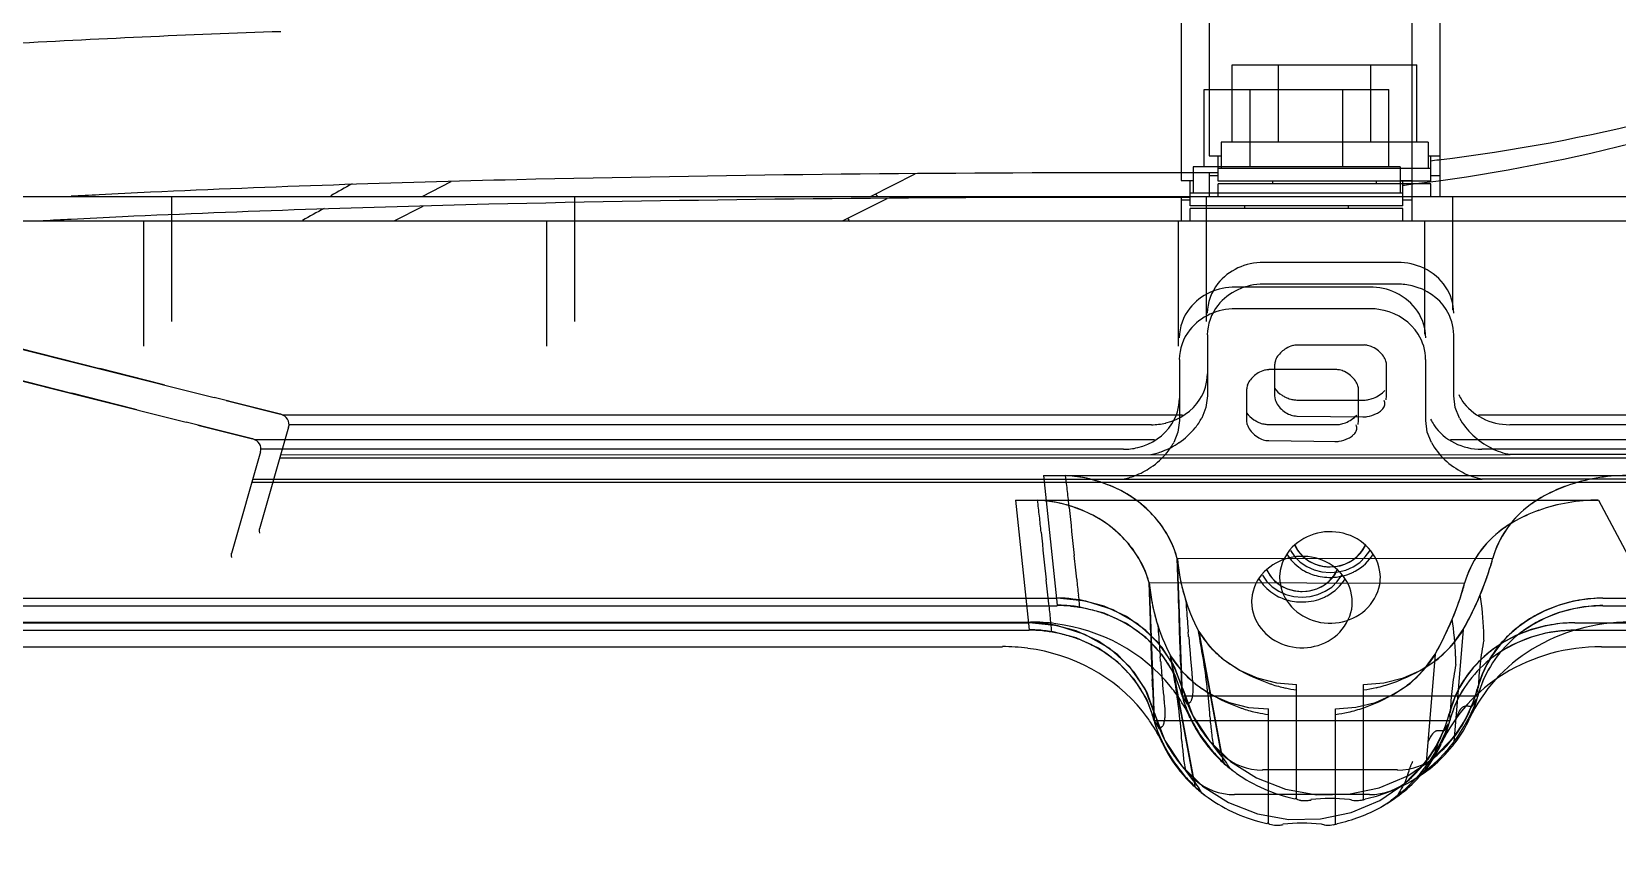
# Model space of a CAD drawing. Header units: inches. Extents: x 4821 to 127877, y 58012 to 433683.
# Drawn here: x 82774.5 to 82966.8, y 384056.3 to 384156.7 of the extents above; entities that cross this region are included whole.
import ezdxf

# ---------------------------------------------------------------- set-up
doc = ezdxf.new("R2010")
doc.units = ezdxf.units.IN
doc.header["$MEASUREMENT"] = 0
for name, color, linetype in [('A-FURN-FIXD', 10, 'Continuous'), ('A-WALL', 53, 'Continuous'), ('Cloums$0$A-COL-HAT', 8, 'Continuous'), ('EMG - ELEC - ID', 26, 'Continuous'), ('NECB-COLUM', 50, 'Continuous')]:
    doc.layers.add(name, color=color, linetype=linetype)

# ---------------------------------------------------------------- blocks, each defined once
blk = doc.blocks.new('COL BASEMT')
at = {"layer": 'Cloums$0$A-COL-HAT'}
h = blk.add_hatch(dxfattribs=at)
h.set_pattern_fill('ANSI31', color=256, scale=500)
h.set_pattern_definition([(45, (1452118.876, 42013.15), (-44.194174, 44.194174), [])])
h.paths.add_polyline_path([(1693546.85, 345625.99), (1693946.85, 345625.99), (1693950.94, 348875.93), (1693546.85, 348875.93)])
h.paths.add_polyline_path([(1688721.85, 335900.88), (1689121.55, 335900.88), (1689121.85, 337327.04), (1693949.19, 337326.96), (1693946.85, 345125.99), (1693546.85, 345125.99), (1693546.85, 337726.97), (1688721.85, 337727.04)])
h.paths.add_polyline_path([(1641271.85, 335200.88), (1640873.67, 335200.88), (1640871.85, 323973.06), (1689121.85, 323973.08), (1689121.4, 335200.88), (1688721.85, 335200.88), (1688721.85, 324373.08), (1641271.85, 324373.06)])
edge = h.paths.add_edge_path()
edge.add_line((1636446.85, 345125.99), (1636046.85, 345125.99))
edge.add_line((1636046.85, 345125.99), (1636049.02, 337698.91))
edge.add_arc((1626263.14, 338211.03), 9799.28, 305.315023, 357.004292, ccw=False)
edge.add_line((1631927.82, 330214.96), (1632171.53, 329896.4))
edge.add_arc((1626336.78, 338141.43), 10100.73, 305.285859, 355.375183)
edge.add_line((1636404.63, 337327), (1640874.01, 337327))
edge.add_line((1640874.01, 337327), (1640873.78, 335900.88))
edge.add_line((1640873.78, 335900.88), (1641271.85, 335900.88))
edge.add_line((1641271.85, 335900.88), (1641271.85, 337725.88))
edge.add_line((1641271.85, 337725.88), (1636446.85, 337725.88))
edge.add_line((1636446.85, 337725.88), (1636446.85, 345125.99))
h.paths.add_polyline_path([(1636046.85, 345625.99), (1636446.85, 345625.99), (1636446.85, 348875.93), (1636048.92, 348875.93)])
blk = doc.blocks.new('A$C0e128a0b')
at = {"layer": 'A-FURN-FIXD'}
for p, q in [((303.8, 2089.82), (303.8, 2390.35)), ((324.83, 2381.59), (324.83, 2241.67)), ((328.92, 2126.39), (328.92, 2379.12)), ((325.75, 2378.6), (325.75, 2244.66)), ((328.62, 2378.6), (328.62, 2244.66)), ((344.73, 2256.18), (344.73, 2375.96)), ((342.42, 2253.62), (342.42, 2371.39)), ((343.15, 2253.61), (343.15, 2371.42)), ((330.64, 2255.88), (343.15, 2262.55)), ((330.64, 2199.83), (330.64, 2255.88)), ((330.64, 2255.88), (330.64, 2255.88)), ((344.73, 2256.18), (344.73, 2256.18)), ((342.42, 2253.62), (342.5, 2252.16)), ((342.5, 2252.19), (342.72, 2250.79)), ((342.5, 2252.16), (342.74, 2250.71)), ((343.15, 2253.61), (343.15, 2253.61)), ((343.15, 2253.61), (343.22, 2252.2)), ((343.15, 2253.25), (343.15, 2253.25)), ((343.22, 2252.2), (343.44, 2250.8)), ((342.72, 2250.79), (343.09, 2249.42)), ((342.74, 2250.78), (342.74, 2250.78)), ((342.74, 2250.71), (343.13, 2249.31)), ((343.44, 2250.8), (343.81, 2249.44)), ((331.62, 2250.16), (331.62, 2250.16)), ((343.09, 2249.42), (343.6, 2248.11)), ((343.13, 2249.31), (343.66, 2247.96)), ((343.81, 2249.44), (344.32, 2248.13)), ((332.76, 2247.68), (332.76, 2247.68)), ((343.6, 2248.11), (344.24, 2246.87)), ((343.66, 2247.96), (344.34, 2246.7)), ((344.32, 2248.13), (344.95, 2246.9)), ((344.24, 2246.87), (345.03, 2245.68)), ((344.34, 2246.7), (345.17, 2245.5)), ((344.95, 2246.9), (345.74, 2245.72)), ((347.34, 2246.81), (347.34, 2246.81)), ((328.63, 2126.47), (328.62, 2244.66)), ((345.03, 2245.69), (345.03, 2245.69)), ((345.17, 2245.5), (345.93, 2244.63)), ((345.18, 2245.49), (345.18, 2245.49)), ((345.34, 2245.29), (345.34, 2245.29)), ((345.55, 2245.99), (345.55, 2245.99)), ((345.93, 2244.63), (346.79, 2243.81)), ((338.64, 2243.02), (338.6, 2212.69)), ((346.74, 2243.85), (346.74, 2243.85)), ((346.79, 2243.81), (347.69, 2243.12)), ((347.69, 2243.12), (348.68, 2242.51)), ((346.45, 2242.18), (346.45, 2242.18)), ((348.68, 2242.51), (349.69, 2242.03)), ((348.73, 2241.81), (348.73, 2241.81)), ((349.69, 2242.03), (350.79, 2241.65)), ((350.79, 2241.65), (351.14, 2241.55)), ((350.79, 2241.64), (350.79, 2241.64)), ((351.05, 2241.57), (351.84, 2241.6)), ((351.96, 2241.31), (351.14, 2241.55)), ((351.14, 2241.55), (351.14, 2241.55)), ((351.81, 2213.15), (351.83, 2241.6)), ((352.08, 2241.52), (351.83, 2241.6)), ((351.85, 2241.59), (351.85, 2241.59)), ((352.33, 2241.43), (352.08, 2241.52)), ((345.44, 2240.19), (356.26, 2239.28)), ((345.64, 2240.08), (345.44, 2240.19)), ((346.96, 2239.11), (345.44, 2240.19)), ((345.44, 2240.19), (345.44, 2240.19)), ((345.84, 2239.95), (345.64, 2240.08)), ((352.79, 2241.01), (351.96, 2241.31)), ((352.13, 2241.43), (352.45, 2241.24)), ((352.53, 2241.35), (352.33, 2241.43)), ((352.45, 2241.24), (352.81, 2241.01)), ((352.79, 2241.26), (352.53, 2241.35)), ((352.99, 2241.17), (352.79, 2241.26)), ((353.56, 2240.66), (352.79, 2241.01)), ((352.81, 2241.01), (352.83, 2240.93)), ((352.81, 2241.01), (352.81, 2241.01)), ((352.82, 2240.55), (352.81, 2240.5)), ((352.81, 2240.5), (352.81, 2240.45)), ((352.81, 2240.45), (352.82, 2240.4)), ((352.83, 2240.72), (352.82, 2240.66)), ((352.82, 2240.66), (352.82, 2240.6)), ((352.82, 2240.6), (352.82, 2240.55)), ((352.82, 2240.4), (352.82, 2240.36)), ((352.82, 2240.36), (352.83, 2240.32)), ((352.83, 2240.93), (352.83, 2240.85)), ((352.83, 2240.85), (352.83, 2240.78)), ((352.83, 2240.78), (352.83, 2240.72)), ((352.83, 2240.32), (352.84, 2240.27)), ((352.84, 2240.27), (352.86, 2240.23)), ((352.86, 2240.23), (352.88, 2240.18)), ((352.88, 2240.18), (352.91, 2240.14)), ((352.91, 2240.14), (352.95, 2240.08)), ((352.95, 2240.08), (353.01, 2240.02)), ((353.18, 2241.09), (352.99, 2241.17)), ((353.01, 2240.02), (353.1, 2239.94)), ((353.76, 2240.82), (353.18, 2241.09)), ((354.3, 2240.27), (353.56, 2240.66)), ((354.29, 2240.55), (353.76, 2240.82)), ((353.87, 2240.53), (353.87, 2240.53)), ((354.81, 2240.26), (354.29, 2240.55)), ((355.02, 2239.82), (354.3, 2240.27)), ((355.32, 2239.94), (354.81, 2240.26)), ((314.7, 2239.18), (303.8, 2239.18)), ((322.97, 2239.28), (317.12, 2239.28)), ((317.12, 2239.28), (317.12, 2239.28)), ((324.11, 2239.42), (322.97, 2239.28)), ((325.11, 2239.83), (324.11, 2239.42)), ((346.05, 2239.8), (345.84, 2239.95)), ((346.05, 2239.81), (346.05, 2239.81)), ((348.25, 2237.78), (346.96, 2239.11)), ((347.5, 2238.58), (347.5, 2238.58)), ((353.1, 2239.94), (353.24, 2239.84)), ((353.24, 2239.84), (353.42, 2239.72)), ((353.42, 2239.72), (353.6, 2239.63)), ((353.6, 2239.63), (353.77, 2239.54)), ((353.77, 2239.54), (353.92, 2239.47)), ((355.72, 2239.32), (355.02, 2239.82)), ((355.82, 2239.6), (355.32, 2239.94)), ((355.35, 2239.63), (355.35, 2239.63)), ((355.71, 2239.36), (355.71, 2239.36)), ((355.71, 2239.32), (355.71, 2239.32)), ((357.84, 2237.3), (355.72, 2239.32)), ((356.26, 2239.28), (355.82, 2239.6)), ((356.85, 2238.81), (356.26, 2239.28)), ((356.34, 2239.4), (356.34, 2239.4)), ((356.69, 2239.12), (356.69, 2239.12)), ((357.39, 2238.33), (356.85, 2238.81)), ((281.33, 2237.95), (303.8, 2237.95)), ((299.91, 2236.82), (299.91, 2237.95)), ((302.34, 2237.08), (299.91, 2237.08)), ((300.28, 2237.83), (300.28, 2237.83)), ((301.12, 2237.08), (301.12, 2216.63)), ((301.78, 2237.08), (301.78, 2237.95)), ((302.34, 2237.08), (302.34, 2216.63)), ((302.59, 2237.08), (302.59, 2216.63)), ((303.8, 2237.08), (302.59, 2237.08)), ((347.66, 2238.41), (347.66, 2238.41)), ((349.3, 2236.2), (348.25, 2237.78)), ((348.76, 2237.02), (348.76, 2237.02)), ((355.77, 2238.03), (355.83, 2237.99)), ((355.83, 2237.99), (355.89, 2237.96)), ((355.89, 2237.96), (355.94, 2237.93)), ((355.94, 2237.93), (356, 2237.91)), ((356, 2237.91), (356.05, 2237.88)), ((356.05, 2237.88), (356.11, 2237.86)), ((356.11, 2237.86), (356.17, 2237.83)), ((356.17, 2237.83), (356.23, 2237.81)), ((356.23, 2237.81), (356.29, 2237.79)), ((356.29, 2237.79), (356.35, 2237.76)), ((356.35, 2237.76), (356.41, 2237.74)), ((356.41, 2237.74), (356.47, 2237.72)), ((356.47, 2237.72), (356.54, 2237.7)), ((356.54, 2237.7), (356.61, 2237.67)), ((356.61, 2237.67), (356.68, 2237.65)), ((356.68, 2237.65), (356.84, 2237.59)), ((356.84, 2237.59), (357.03, 2237.53)), ((357.03, 2237.53), (357.26, 2237.46)), ((357.26, 2237.46), (357.52, 2237.38)), ((357.91, 2237.83), (357.39, 2238.33)), ((357.51, 2237.68), (357.68, 2237.48)), ((357.51, 2237.68), (357.51, 2237.68)), ((357.52, 2237.38), (357.83, 2237.28)), ((357.68, 2237.48), (357.83, 2237.28)), ((357.83, 2237.28), (358.02, 2237.15)), ((359.5, 2234.87), (357.84, 2237.3)), ((358.41, 2237.3), (357.91, 2237.83)), ((358.02, 2237.15), (358.21, 2237.03)), ((358.21, 2237.72), (358.64, 2237.18)), ((358.21, 2237.03), (358.4, 2236.92)), ((358.4, 2236.92), (358.59, 2236.81)), ((358.88, 2236.74), (358.41, 2237.3)), ((358.64, 2237.18), (359, 2236.59)), ((291.16, 2217.97), (291.16, 2235.74)), ((298.6, 2235.74), (291.16, 2235.74)), ((298.6, 2236.82), (298.6, 2216.9)), ((298.6, 2236.82), (301.12, 2236.82)), ((350.08, 2234.44), (349.3, 2236.2)), ((358.59, 2236.81), (358.79, 2236.7)), ((358.79, 2236.7), (359, 2236.59)), ((359.3, 2236.21), (358.88, 2236.74)), ((359, 2236.59), (359, 2236.59)), ((310.15, 2233.89), (310.15, 2220.97)), ((312.24, 2233.89), (312.24, 2220.97)), ((350.55, 2232.56), (350.08, 2234.44)), ((358.94, 2233.86), (358.94, 2220.9)), ((360.66, 2232.12), (359.5, 2234.87)), ((360.14, 2234.98), (360.14, 2234.98)), ((322.97, 2232.82), (320.04, 2232.82)), ((323.36, 2232.77), (322.97, 2232.82)), ((350.71, 2230.61), (350.55, 2232.56)), ((298.6, 2231.3), (291.16, 2231.3)), ((302.59, 2231.84), (302.34, 2231.84)), ((338.46, 2230.77), (337.86, 2231.2)), ((361.28, 2229.16), (360.66, 2232.12)), ((318.09, 2230.66), (318.09, 2224.2)), ((323.38, 2224.2), (323.38, 2230.66)), ((324.92, 2224.2), (325.01, 2230.66)), ((337.91, 2230.45), (337.32, 2230.79)), ((338.43, 2230), (337.91, 2230.45)), ((338.85, 2229.44), (338.43, 2230)), ((338.99, 2230.24), (338.46, 2230.77)), ((339.16, 2228.8), (338.85, 2229.44)), ((339.4, 2229.62), (338.99, 2230.24)), ((339.72, 2228.91), (339.4, 2229.62)), ((339.83, 2229.8), (339.83, 2229.8)), ((361.75, 2230.61), (350.71, 2230.61)), ((361.72, 2230.76), (361.72, 2230.76)), ((361.82, 2229.44), (361.82, 2229.44)), ((339.35, 2228.1), (339.16, 2228.8)), ((339.42, 2227.38), (339.35, 2228.1)), ((339.91, 2228.16), (339.72, 2228.91)), ((339.97, 2227.39), (339.91, 2228.16)), ((361.33, 2226.12), (361.28, 2229.16)), ((339.15, 2225.96), (339.35, 2226.65)), ((339.35, 2226.65), (339.42, 2227.38)), ((339.71, 2225.84), (339.9, 2226.6)), ((339.9, 2226.6), (339.97, 2227.39)), ((340.43, 2227.27), (340.43, 2227.27)), ((337.9, 2224.31), (338.41, 2224.77)), ((338.41, 2224.77), (338.84, 2225.32)), ((338.84, 2225.32), (339.15, 2225.96)), ((338.96, 2224.52), (339.39, 2225.15)), ((339.39, 2225.15), (339.71, 2225.84)), ((360.8, 2223.09), (361.33, 2226.12)), ((361.8, 2225.55), (361.8, 2225.55)), ((337.31, 2223.98), (337.9, 2224.31)), ((337.84, 2223.57), (338.44, 2223.98)), ((338.44, 2223.98), (338.96, 2224.52)), ((350.56, 2222.23), (350.71, 2224.15)), ((361.75, 2224.15), (350.71, 2224.15)), ((351.24, 2224.15), (351.24, 2224.15)), ((361.76, 2224.22), (361.76, 2224.22)), ((298.6, 2222.41), (291.16, 2222.41)), ((302.59, 2221.87), (302.34, 2221.87)), ((320.04, 2222.05), (322.97, 2222.05)), ((322.97, 2222.05), (323.36, 2222.09)), ((350.09, 2220.37), (350.56, 2222.23)), ((359.71, 2220.3), (360.8, 2223.09)), ((349.34, 2218.66), (350.09, 2220.37)), ((350.6, 2221.46), (350.6, 2221.46)), ((358.13, 2217.81), (359.71, 2220.3)), ((358.94, 2220.9), (358.94, 2220.9)), ((348.3, 2217.1), (349.34, 2218.66)), ((298.6, 2217.97), (291.16, 2217.97)), ((347.06, 2215.79), (348.3, 2217.1)), ((348.76, 2217.78), (348.76, 2217.78)), ((356.11, 2215.75), (358.13, 2217.81)), ((357.88, 2217.18), (357.73, 2217.07)), ((358.06, 2217.31), (357.88, 2217.18)), ((357.98, 2216.89), (358.17, 2217.09)), ((358.23, 2217.42), (358.06, 2217.31)), ((358.09, 2217.08), (358.17, 2217.09)), ((358.17, 2217.09), (358.29, 2217.21)), ((358.4, 2217.53), (358.23, 2217.42)), ((358.29, 2217.21), (358.4, 2217.33)), ((358.57, 2217.63), (358.4, 2217.53)), ((358.4, 2217.33), (358.5, 2217.45)), ((358.5, 2217.45), (358.61, 2217.57)), ((358.53, 2217.43), (358.53, 2217.43)), ((358.74, 2217.73), (358.57, 2217.63)), ((358.61, 2217.57), (358.72, 2217.69)), ((358.72, 2217.69), (358.86, 2217.87)), ((358.86, 2217.87), (358.99, 2218.02)), ((358.95, 2217.96), (358.95, 2217.96)), ((359.11, 2218.18), (359.11, 2218.18)), ((359.24, 2218.35), (359.24, 2218.35)), ((281.33, 2215.77), (299.91, 2215.77)), ((298.6, 2216.9), (301.12, 2216.9)), ((299.91, 2215.77), (299.91, 2216.9)), ((302.34, 2216.63), (299.91, 2216.63)), ((301.54, 2216.63), (301.54, 2207.9)), ((301.54, 2215.77), (303.8, 2215.77)), ((301.78, 2215.77), (301.78, 2216.63)), ((303.8, 2216.63), (302.59, 2216.63)), ((317.12, 2215.59), (322.97, 2215.59)), ((320.88, 2215.59), (320.88, 2215.59)), ((322.97, 2215.59), (324.11, 2215.44)), ((345.62, 2214.75), (358.09, 2217.08)), ((357.64, 2216.99), (345.62, 2214.75)), ((345.62, 2214.75), (347.06, 2215.79)), ((347.51, 2216.24), (347.51, 2216.24)), ((348.06, 2216.84), (348.06, 2216.84)), ((353.75, 2214.19), (356.11, 2215.75)), ((355.64, 2215.37), (356.27, 2215.88)), ((356.27, 2215.88), (356.91, 2216.46)), ((356.39, 2215.49), (356.6, 2215.65)), ((356.6, 2215.65), (356.77, 2215.79)), ((357.12, 2216.57), (356.61, 2216.18)), ((356.61, 2216.18), (356.61, 2216.18)), ((356.69, 2215.64), (356.69, 2215.64)), ((356.77, 2215.79), (356.97, 2215.96)), ((356.91, 2216.46), (357.51, 2217.08)), ((356.97, 2215.96), (357.16, 2216.12)), ((357.64, 2216.99), (357.12, 2216.57)), ((357.16, 2216.12), (357.32, 2216.26)), ((357.32, 2216.26), (357.48, 2216.4)), ((357.48, 2216.4), (357.67, 2216.59)), ((357.73, 2217.07), (357.64, 2216.99)), ((357.67, 2216.59), (357.83, 2216.74)), ((357.74, 2216.58), (357.74, 2216.58)), ((357.83, 2216.74), (357.98, 2216.89)), ((315.83, 2215.49), (303.8, 2215.49)), ((324.11, 2215.44), (325.11, 2215.04)), ((351.14, 2213.21), (353.75, 2214.19)), ((353.13, 2213.89), (353.55, 2214.09)), ((353.55, 2214.09), (354.25, 2214.46)), ((353.86, 2214.25), (353.86, 2214.25)), ((353.99, 2214), (354.17, 2214.09)), ((354.17, 2214.09), (354.43, 2214.23)), ((354.25, 2214.46), (354.94, 2214.88)), ((354.43, 2214.23), (354.71, 2214.38)), ((354.71, 2214.38), (354.98, 2214.54)), ((354.94, 2214.88), (355.64, 2215.37)), ((354.98, 2214.54), (355.25, 2214.7)), ((355.1, 2214.99), (355.1, 2214.99)), ((355.25, 2214.7), (355.52, 2214.87)), ((355.52, 2214.87), (355.78, 2215.05)), ((355.78, 2215.05), (356.05, 2215.24)), ((356.05, 2215.24), (356.22, 2215.36)), ((356.22, 2215.36), (356.39, 2215.49)), ((324.83, 2213.19), (324.83, 2126.61)), ((338.6, 2212.69), (351.74, 2213.15)), ((351.81, 2213.15), (338.6, 2212.69)), ((338.6, 2212.69), (338.6, 2212.69)), ((340.78, 2213.01), (340.78, 2213.01)), ((341.13, 2213.09), (341.13, 2213.09)), ((342.69, 2213.52), (342.69, 2213.52)), ((345.69, 2213.75), (345.69, 2213.75)), ((351.14, 2213.21), (348.78, 2212.3)), ((351.12, 2213.2), (349.08, 2212.45)), ((351.8, 2213.2), (349.76, 2212.45)), ((351.8, 2213.15), (351.02, 2213.17)), ((351.12, 2213.2), (351.52, 2213.31)), ((351.19, 2212.97), (351.19, 2212.97)), ((351.52, 2213.31), (351.92, 2213.43)), ((351.74, 2213.15), (351.81, 2213.15)), ((351.8, 2213.15), (351.8, 2213.15)), ((352, 2213.29), (351.81, 2213.15)), ((351.81, 2213.15), (352.01, 2213.21)), ((351.92, 2213.43), (352.31, 2213.56)), ((351.98, 2212.82), (351.98, 2212.82)), ((352.25, 2213.46), (352, 2213.29)), ((352.01, 2213.21), (352.2, 2213.27)), ((352.2, 2213.27), (352.45, 2213.36)), ((352.61, 2213.68), (352.25, 2213.46)), ((352.31, 2213.56), (352.75, 2213.73)), ((352.38, 2214), (352.51, 2213.84)), ((352.45, 2213.36), (352.64, 2213.43)), ((352.51, 2213.84), (352.61, 2213.68)), ((352.64, 2213.43), (352.84, 2213.5)), ((352.75, 2213.73), (353.13, 2213.89)), ((352.84, 2213.5), (353.08, 2213.59)), ((353.08, 2213.59), (353.27, 2213.67)), ((353.27, 2213.67), (353.51, 2213.78)), ((353.51, 2213.78), (353.75, 2213.89)), ((353.75, 2213.89), (353.99, 2214)), ((353.89, 2213.88), (353.89, 2213.88)), ((354, 2213.96), (354, 2213.96)), ((335.79, 2211.41), (335.79, 2211.41)), ((347.18, 2211.25), (345.52, 2209.68)), ((347.86, 2211.25), (346.2, 2209.68)), ((348.78, 2212.3), (346.66, 2210.83)), ((349.08, 2212.45), (347.18, 2211.25)), ((349.76, 2212.45), (347.86, 2211.25)), ((348.26, 2211.5), (348.26, 2211.5)), ((349.17, 2212.08), (349.17, 2212.08)), ((325.75, 2210.2), (325.75, 2127.23)), ((335.09, 2210.9), (335.09, 2210.9)), ((345.52, 2209.68), (344.19, 2207.81)), ((346.2, 2209.68), (344.87, 2207.81)), ((346.66, 2210.83), (344.89, 2208.89)), ((346.62, 2210.07), (346.62, 2210.07)), ((332.73, 2208.35), (332.73, 2208.35)), ((333.05, 2208.8), (333.05, 2208.8)), ((333.38, 2209.23), (333.38, 2209.23)), ((344.89, 2208.89), (343.54, 2206.51)), ((345.92, 2209.26), (345.92, 2209.26)), ((343.54, 2206.51), (342.71, 2203.91)), ((344.19, 2207.81), (343.2, 2205.66)), ((344.87, 2207.81), (343.88, 2205.66)), ((344.57, 2207.15), (344.57, 2207.15)), ((331.26, 2205.27), (331.26, 2205.27)), ((331.36, 2205.58), (331.36, 2205.58)), ((331.61, 2206.23), (331.61, 2206.23)), ((343.2, 2205.66), (342.6, 2203.32)), ((343.88, 2205.66), (343.28, 2203.31)), ((343.74, 2205.09), (343.74, 2205.09)), ((344.16, 2206.27), (344.16, 2206.27)), ((342.71, 2203.91), (342.42, 2201.13)), ((343.39, 2203.67), (343.39, 2203.67)), ((330.65, 2201.95), (330.65, 2201.95)), ((342.44, 2201.9), (342.43, 2201.52)), ((342.47, 2202.25), (342.44, 2201.9)), ((342.51, 2202.64), (342.47, 2202.25)), ((342.55, 2202.98), (342.51, 2202.64)), ((342.6, 2203.32), (342.55, 2202.98)), ((342.9, 2203.28), (342.9, 2203.28)), ((343.13, 2201.9), (343.13, 2201.9)), ((343.19, 2202.61), (343.19, 2202.61)), ((343.21, 2202.43), (343.21, 2202.43)), ((343.28, 2203.31), (343.28, 2203.31)), ((330.64, 2199.83), (343.11, 2201.13)), ((342.43, 2201.52), (342.42, 2201.13)), ((342.42, 2069.02), (342.42, 2201.13)), ((343.15, 2068.99), (343.15, 2201.13)), ((344.73, 2078.79), (344.73, 2198.58)), ((303.8, 2183.2), (301.63, 2187.49)), ((303.57, 2183.68), (303.57, 2183.68)), ((315.83, 2154.76), (303.8, 2154.76)), ((303.8, 2140.07), (302.38, 2142.87)), ((302.59, 2133.33), (302.59, 2133.33)), ((325.99, 2127.23), (335.76, 2124.43)), ((323.43, 2121.21), (324.75, 2126.46)), ((324.75, 2126.46), (323.75, 2122.47)), ((336, 2124.42), (335.75, 2124.43)), ((336.14, 2124.46), (336, 2124.42)), ((336.16, 2124.47), (336.14, 2124.46)), ((323.88, 2122.99), (323.15, 2120.06)), ((316.65, 2094.22), (323.15, 2120.06)), ((315.83, 2116), (303.8, 2116)), ((321.88, 2115.09), (320.36, 2109.07)), ((321.95, 2115.32), (321.89, 2115.08)), ((303.4, 2113.94), (303.4, 2113.94)), ((303.65, 2109), (303.65, 2109)), ((320.37, 2109.07), (316.53, 2093.82))]:
    blk.add_line(p, q, dxfattribs=at)
for centre, major_axis, start_param, end_param in [((152.71, 2217.62), (0, -158.7), 1.698462, 1.971901), ((345.64, 2255.85), (0, 16), 1.569264, 1.934292), ((345.67, 2255.86), (0, 16.03), 1.569671, 1.934108), ((360.75, 2256.16), (0, -17.09), 4.711381, 5.291265), ((354.02, 2253.65), (0, 12.37), 1.573606, 1.76165), ((355.04, 2253.62), (0, -12.69), -1.570002, -1.541316), ((354.97, 2253.6), (0, 12.61), 1.598635, 2.219087), ((354.7, 2253.76), (0, 13.1), 1.759817, 1.800734), ((354.9, 2253.81), (0, -13.33), -1.340837, -1.126444), ((344.52, 2255.4), (0, 14.73), 1.934224, 2.122532), ((344.64, 2255.46), (0, -14.86), -1.206288, -1.019907), ((341.42, 2253.38), (0, 10.85), 2.124038, 2.239228), ((341.15, 2253.15), (0, 10.49), 2.11958, 2.764826), ((354.11, 2253.4), (0, -12.39), -1.127211, -0.94078), ((341.06, 2253.02), (0, 10.33), 2.23445, 2.888625), ((353.36, 2252.85), (0, 11.41), 2.203008, 2.249643), ((360.11, 2255.71), (0, -16.27), -0.992337, -0.411987), ((320.66, 2244.63), (0, 5.43), 3.711915, 4.717876), ((322.93, 2245.84), (0, 6.16), 4.208327, 4.529474), ((354.48, 2253.82), (0, 12.95), 2.249385, 2.268701), ((353.72, 2253.16), (0, -11.91), -0.89218, -0.871888), ((353.94, 2253.44), (0, -12.27), -0.867111, -0.349943), ((354.4, 2253.75), (0, -12.85), -0.872881, -0.85232), ((354.01, 2253.37), (0, 12.28), 2.28843, 2.457545), ((354.63, 2253.37), (0, 12.18), 2.221746, 2.249867), ((354.65, 2253.49), (0, 12.28), 2.256488, 2.796759), ((354.64, 2253.47), (0, -12.26), -0.885906, -0.345166), ((340.97, 2252.78), (0, 10.08), 2.768918, 2.891777), ((331.78, 2214.39), (0, -29.55), 2.825351, 2.891245), ((332.06, 2215.48), (0, -28.42), 2.866515, 2.892042), ((353.61, 2252.89), (0, 11.64), 2.459637, 2.904189), ((321.62, 2246.57), (0, -7.73), 0.786968, 1.071111), ((331, 2211.72), (0, 32.35), -0.374338, -0.277085), ((330.13, 2209.2), (0, -35.03), 2.656674, 2.823832), ((346.86, 2204.79), (0, -37.39), 3.176676, 3.278558), ((330.13, 2209.21), (0, -35.02), 2.656377, 2.768756), ((346.68, 2208.57), (0, -33.61), 3.148824, 3.174969), ((352.9, 2279.83), (0, -38.28), -0.180662, -0.116406), ((352, 2271.7), (0, 30.08), 3.025485, 3.107939), ((353.55, 2252.42), (0, -11.17), -0.34614, -0.266534), ((354.22, 2252.33), (0, 11.03), 2.799646, 2.908609), ((354.21, 2252.3), (0, -11), -0.341355, -0.231047), ((353.58, 2252.55), (0, 11.3), 2.875845, 2.909825), ((348.09, 2227.98), (0, 13.95), -0.622015, -0.235704), ((348.97, 2228.71), (0, 13.24), -0.380381, -0.234369), ((320.91, 2244.31), (0, -5.01), 0.428177, 0.560588), ((322.17, 2245.94), (0, -6.87), 0.47411, 0.791155), ((348.4, 2228.48), (0, 13.38), -0.450832, -0.358929), ((348.47, 2228.62), (0, 13.23), -0.587679, -0.450724), ((348.79, 2228), (0, -13.96), 2.526747, 2.731679), ((315.06, 2234.1), (0, 5.18), 0.007077, 1.111455), ((317.28, 2233.97), (0, 5.36), 0.5442, 1.325721), ((317.15, 2234.09), (0, 5.18), 0.007222, 0.533972), ((340.85, 2231.23), (0, 10.21), -0.767408, -0.57405), ((340.46, 2230.76), (0, 10.84), -0.78784, -0.765247), ((348.54, 2228.75), (0, 13.08), -0.624078, -0.58818), ((348.22, 2228.3), (0, 13.64), -0.812951, -0.624918), ((347.95, 2227.75), (0, 14.22), -0.799009, -0.620985), ((348.77, 2227.96), (0, 14), -0.648259, -0.614766), ((348.53, 2227.67), (0, 14.38), -1.038089, -0.650001), ((149.41, 2217), (0, -162.27), 1.694606, 1.699546), ((340.31, 2230.61), (0, 11.06), -0.953041, -0.788091), ((336.41, 2227.66), (0, -16.16), 1.928569, 2.188109), ((353.81, 2233.88), (0, -5.48), 1.567543, 2.33696), ((315.41, 2233.88), (0, -5.61), 4.247075, 4.709919), ((346.97, 2225.63), (0, 16.88), -0.977569, -0.864169), ((317.47, 2233.89), (0, 5.58), 1.320543, 1.56964), ((348.13, 2227.42), (0, 14.88), -1.344322, -1.037975), ((320.55, 2230.24), (0, -2.71), 3.714183, 4.24253), ((320.2, 2230.82), (0, 2.02), 0.298318, 0.572743), ((320.05, 2231.35), (0, 1.47), 0.006079, 0.298548), ((320.54, 2230.34), (0, 3.09), -1.166293, -0.724242), ((323.73, 2231.67), (0, -0.981), 3.261109, 3.490549), ((323.72, 2231.83), (0, 0.82), -0.405152, 0.122871), ((323.63, 2231.62), (0, 1.05), -0.656834, -0.404504), ((323.37, 2231.27), (0, -1.49), 2.262726, 2.482536), ((339.07, 2228.75), (0, -13.12), 1.806379, 1.926539), ((319.57, 2230.65), (0, 1.58), 1.352746, 1.564636), ((320, 2230.54), (0, 2.05), 1.102973, 1.348474), ((321.02, 2230.57), (0, 2.52), -1.367081, -1.168669), ((321.43, 2230.66), (0, -2.08), 1.57331, 1.775087), ((322.84, 2230.81), (0, 2.23), -1.085636, -0.881232), ((322.13, 2230.41), (0, 3.08), -1.392055, -1.086426), ((322.74, 2230.52), (0, 2.42), -1.564668, -1.387174), ((340.5, 2227.49), (0, -4.73), 3.157431, 4.39139), ((335.77, 2227.22), (0, 5.04), -1.032369, -0.540216), ((340.43, 2228.06), (0, 4.16), -0.083171, -0.000755), ((340.33, 2227.42), (0, -4.81), 2.414838, 3.047943), ((340.2, 2227.38), (0, -4.94), 1.238684, 2.398637), ((340.87, 2229.22), (0, -11.14), 1.695761, 1.805697), ((336.08, 2227.57), (0, 3.48), -0.524104, -0.388394), ((335.96, 2227.41), (0, -3.69), 1.564672, 2.608703), ((336.25, 2227.57), (0, -4.42), 2.014306, 2.098795), ((335.82, 2227.38), (0, -4.92), 1.596669, 2.010013), ((360.54, 2229.87), (0, 1.44), 4.257769, 4.40633), ((358.51, 2229.7), (0, -3.62), 1.764713, 1.870412), ((360.56, 2229.86), (0, 1.41), 4.406465, 4.465698), ((359.34, 2229.88), (0, 2.71), -1.488725, -1.378093), ((360.37, 2229.91), (0, -1.62), 1.32779, 1.509008), ((359.94, 2229.93), (0, -2.08), 1.509714, 1.65262), ((340.67, 2227.38), (0, -4.94), 4.380277, 5.54023), ((375.77, 2227.38), (0, 15.02), 1.448491, 1.693102), ((336, 2227.34), (0, -3.64), 0.393515, 1.417597), ((335.86, 2227.39), (0, -3.79), 1.410083, 1.570689), ((335.98, 2227.32), (0, -4.74), 1.047606, 1.384007), ((335.8, 2227.38), (0, 4.94), 4.521543, 4.690105), ((335.73, 2227.38), (0, 5.01), 4.691126, 4.737778), ((336.12, 2227.27), (0, 4.59), 4.081754, 4.182575), ((340.36, 2227.26), (0, -4.73), 0.015838, 1.249797), ((358.5, 2224.85), (0, -3.62), 1.66076, 1.766365), ((359.94, 2224.92), (0, -2.08), 1.405385, 1.548567), ((359.35, 2224.93), (0, -2.71), 1.548816, 1.659538), ((319.59, 2224.21), (0, 1.59), 1.577091, 1.84826), ((320.18, 2224.39), (0, 2.25), 1.849466, 2.146172), ((320.78, 2224.39), (0, 2.8), 4.230903, 4.424522), ((321.23, 2224.25), (0, 2.29), 4.425409, 4.598656), ((321.53, 2224.21), (0, -1.97), 1.460044, 1.569043), ((322.5, 2224.6), (0, -2.67), 0.596844, 1.09329), ((323.03, 2224.3), (0, 2.03), 4.237164, 4.518189), ((323.41, 2224.21), (0, 1.61), 4.524805, 4.708762), ((340.53, 2227.33), (0, -4.81), -0.726755, -0.093649), ((335.71, 2227.62), (0, 5.14), 3.684797, 4.07742), ((341.32, 2225.48), (0, 10.66), 4.485792, 4.587437), ((348.23, 2227.3), (0, -14.76), 0.920164, 1.345416), ((360.53, 2224.79), (0, 1.43), 4.152299, 4.301293), ((360.56, 2224.78), (0, 1.4), 4.301436, 4.360848), ((360.37, 2224.85), (0, -1.61), 1.222961, 1.404674), ((320.56, 2224.63), (0, -2.72), -1.002956, -0.572886), ((320.22, 2224.08), (0, -2.07), -0.570721, -0.325583), ((320.06, 2223.58), (0, -1.53), -0.325116, -0.043407), ((320.04, 2223.38), (0, -1.33), -0.035598, -0.00032), ((320.65, 2224.42), (0, 2.93), 3.764076, 4.110495), ((320.51, 2224.54), (0, 3.12), 4.105793, 4.232755), ((322.79, 2224.12), (0, 2.1), 3.433723, 3.744194), ((340.43, 2226.69), (0, -4.16), -0.083171, -0.000755), ((337.78, 2226.52), (0, -14.58), 1.216391, 1.238221), ((339.36, 2225.96), (0, 12.81), 4.377777, 4.485509), ((315.27, 2220.95), (0, -5.46), 4.708641, 5.636526), ((317.36, 2220.95), (0, -5.46), 4.708641, 5.636526), ((336.8, 2226.93), (0, -15.7), 0.948533, 1.214887), ((353.8, 2220.88), (0, -5.49), 0.805194, 1.573071), ((340.47, 2224.12), (0, 10.89), 3.980141, 4.090764), ((348.58, 2227.03), (0, 14.31), 3.893808, 3.977334), ((348.53, 2227.07), (0, -14.37), 0.835694, 0.883929), ((347.7, 2228.36), (0, 15.87), 3.977931, 4.015526), ((348.49, 2227.1), (0, 14.42), 4.025524, 4.060613), ((315.06, 2220.74), (0, -5.16), -0.636168, -0.006084), ((317.15, 2220.74), (0, -5.16), -0.636168, -0.006084), ((320.84, 2210.41), (0, 5.18), -0.533972, -0.007222), ((341.08, 2223.38), (0, 9.9), 3.652863, 3.905949), ((340.52, 2224.06), (0, 10.81), 3.902434, 3.980281), ((358.11, 2145.73), (0, -70.25), 3.206882, 3.293034), ((349.31, 2282.4), (0, -66.75), 0.071967, 0.083218), ((348.79, 2226.76), (0, 13.95), 3.551454, 3.790044), ((352.15, 2246.06), (0, 30.27), 3.224804, 3.249624), ((348.14, 2226.75), (0, -13.9), 0.563372, 0.707314), ((353.24, 2235.34), (0, 19.5), 3.249613, 3.288116), ((353.95, 2230.25), (0, 14.35), 3.288117, 3.340386), ((348.7, 2226.89), (0, -14.11), 0.648423, 0.752311), ((320.71, 2210.28), (0, 5.36), -1.325721, -0.5442), ((322.27, 2209.09), (0, 6.68), -0.649304, -0.472099), ((321.76, 2208.42), (0, -7.54), 2.197933, 2.488847), ((337.06, 2233.35), (0, -20.72), 0.079427, 0.456545), ((385.99, 1948.62), (0, 269.58), 0.150191, 0.160395), ((343.4, 2275.95), (0, -62.21), 0.084871, 0.107572), ((372.41, 1998.49), (0, -216.98), 3.251617, 3.25364), ((352.28, 2192.79), (0, -21.49), 3.237497, 3.251174), ((351.24, 2204.64), (0, -9.59), 3.17989, 3.241139), ((351.1, 2208.39), (0, -5.83), 3.092086, 3.179635), ((351.17, 2210), (0, 4.22), -0.171731, -0.051209), ((351.32, 2210.94), (0, -3.27), 2.838919, 2.967355), ((351.39, 2211.22), (0, -2.98), 2.804563, 2.837081), ((347.82, 2227.26), (0, -14.51), 0.424688, 0.459293), ((347.84, 2227.23), (0, 14.48), 3.600777, 3.705752), ((322.1, 2208.63), (0, -7.12), 1.953235, 2.205099), ((341.26, 2201.91), (0, 11.14), 0.257606, 0.9047), ((341.22, 2202.02), (0, -11.03), 3.397171, 3.694169), ((337.07, 2233.11), (0, 20.48), 3.221379, 3.335911), ((359.85, 1540.56), (0, 672.51), 0.028799, 0.033698), ((337, 2233.51), (0, 20.9), 3.335637, 3.353753), ((336.97, 2233.66), (0, -21.04), 0.212224, 0.294116), ((345.57, 2061.2), (0, -151.65), 3.157997, 3.16886), ((339.62, 2226.38), (0, 13.27), 3.391069, 3.448409), ((335.46, 2337.74), (0, -124.46), 0.06204, 0.071702), ((340.28, 2469.84), (0, -257.03), 0.012268, 0.021883), ((325.79, 2482.45), (0, -269.54), 0.071414, 0.075875), ((291.29, 2976.22), (0, 764.68), 3.216505, 3.217554), ((344.16, 2277.78), (0, 64.92), 3.164433, 3.20249), ((374.25, 1809.77), (0, 405.12), 0.074067, 0.075263), ((315.36, 2665.62), (0, 453.02), 3.214138, 3.217256), ((339.9, 2320.03), (0, -106.44), 0.075904, 0.08475), ((360.76, 2000), (0, -213.42), 3.194499, 3.206078), ((354.33, 2201.85), (0, -11.61), 3.433782, 3.635589), ((353.33, 2144.33), (0, -68.87), 3.178491, 3.190449), ((360.04, 2199.18), (0, -16.12), 3.703471, 3.789004), ((354.31, 2201.92), (0, -11.54), 3.376021, 3.43371), ((348.83, 2226.59), (0, -13.81), 0.230754, 0.4008), ((359.96, 2199.32), (0, -15.96), 3.55099, 3.70378), ((320.52, 2210.2), (0, -5.58), 1.571953, 1.82105), ((323.22, 2209.11), (0, -5.84), 1.749288, 1.951972), ((341.28, 2201.91), (0, 11.16), 0.552877, 0.634193), ((360.47, 2198.71), (0, -16.78), 3.793906, 4.575581), ((354.58, 2201.43), (0, 12.11), 0.589691, 0.776087), ((354.43, 2201.67), (0, -11.83), 3.635857, 3.731133), ((341.4, 2201.75), (0, 11.36), 0.634607, 0.852166), ((354.54, 2201.47), (0, -12.06), 3.91761, 4.009439), ((341.86, 2201.43), (0, -11.94), 4.046987, 4.357521), ((341.59, 2201.61), (0, -11.61), 4.092393, 4.303144), ((341.47, 2201.69), (0, -11.46), 3.99353, 4.091152), ((354.75, 2201.29), (0, -12.34), 4.010084, 4.217447), ((2542.53, 2207.11), (0, -2390.39), 4.712058, 4.736632), ((354.85, 2201.23), (0, 12.47), 1.07555, 1.15403), ((342.06, 2201.31), (0, 12.19), 1.213574, 1.518723), ((342.04, 2201.3), (0, -12.17), 4.380256, 4.659421), ((342.39, 2201.23), (0, -12.54), 4.302112, 4.384051), ((355.1, 2201.13), (0, -12.75), 4.396031, 4.511295), ((354.98, 2201.17), (0, -12.62), 4.295701, 4.396054), ((355.13, 2201.12), (0, 12.78), 1.369712, 1.46851), ((340.51, 2118.06), (0, 84.54), 0.105283, 0.124703), ((347.09, 2051.64), (0, -151.33), 3.236026, 3.246875), ((312.76, 2456.08), (0, -254.76), 0.087849, 0.107186), ((401.73, 1587.97), (0, 618.52), 0.105604, 0.109586), ((353.65, 2071.32), (0, 132.46), 0.092862, 0.105256), ((350.65, 2104.53), (0, 99.09), 0.083534, 0.091818), ((348.85, 2126.91), (0, 76.63), 0.077577, 0.082839), ((355.08, 2201.12), (0, 12.77), 1.510125, 1.570087), ((355.8, 2201.08), (0, 13.54), 1.457815, 1.510318), ((355.03, 2201.13), (0, 12.68), 1.468479, 1.570575), ((354.48, 2201.25), (0, -12.12), 4.541009, 4.599947), ((360.92, 2198.57), (0, -17.28), 4.571688, 4.712168), ((289.64, 2204.43), (0, -25.52), 0.621524, 0.63614), ((1753.4, 2187.88), (0, -1548.43), -1.545791, -1.523029), ((795.93, 2446.43), (0, 612.33), 2.107522, 2.111433), ((1250.71, 2165.62), (0, 1030.09), 1.606182, 1.632085), ((325.73, 2126.19), (0, -1.08), 2.879352, 4.450148), ((1170.41, 2160.54), (0, 925.98), 1.621139, 1.626486), ((1071.99, 2154.77), (0, -820.84), -1.515002, -1.511739)]:
    blk.add_ellipse(centre, major_axis=major_axis, ratio=0.9375, start_param=start_param, end_param=end_param, dxfattribs=at)

msp = doc.modelspace()

# ---------------------------------------------------------------- hatches: boundary and pattern name
at = {"layer": 'A-WALL'}
h = msp.add_hatch(dxfattribs=at)
h.set_pattern_fill('ANSI36', color=3, scale=250)
h.set_pattern_definition([(45, (-1206225.3, -363005.7), (420.9495, 1543.4815), [1984.375, -396.875, 0, -396.875])])
h.paths.add_polyline_path([(86321.51, 396060.39), (78773.72, 396060.36), (78773.72, 379510.37), (86321.51, 379510.37)])
h.paths.add_polyline_path([(35926.89, 396110.37), (28823.73, 396110.37), (28823.73, 387310.43), (35926.89, 387310.43)])
h = msp.add_hatch(dxfattribs=at)
h.set_pattern_fill('ANSI36', color=3, scale=250)
h.set_pattern_definition([(45, (-1206228.7, -363008.7), (420.9495, 1543.4815), [1984.375, -396.875, 0, -396.875])])
h.paths.add_polyline_path([(86318.11, 396057.41), (78770.32, 396057.38), (78770.32, 379507.39), (86318.11, 379507.39)])
h.paths.add_polyline_path([(35923.49, 396107.39), (28820.33, 396107.39), (28820.33, 387307.45), (35923.49, 387307.44)])

# ---------------------------------------------------------------- block references
at = {"layer": 'EMG - ELEC - ID', "xscale": 1.260932877019967, "yscale": 1.260932877019967, "zscale": 1.260932877019967, "rotation": 270.0008681710996}
for p in [(80123.35, 384519.79), (80119.95, 384516.81)]:
    msp.add_blockref('A$C0e128a0b', p, dxfattribs=at)
at = {"layer": 'NECB-COLUM'}
for p in [(-1607623.13, 42184.44), (-1607626.53, 42181.46)]:
    msp.add_blockref('COL BASEMT', p, dxfattribs=at)

doc.saveas('drawing.dxf')
